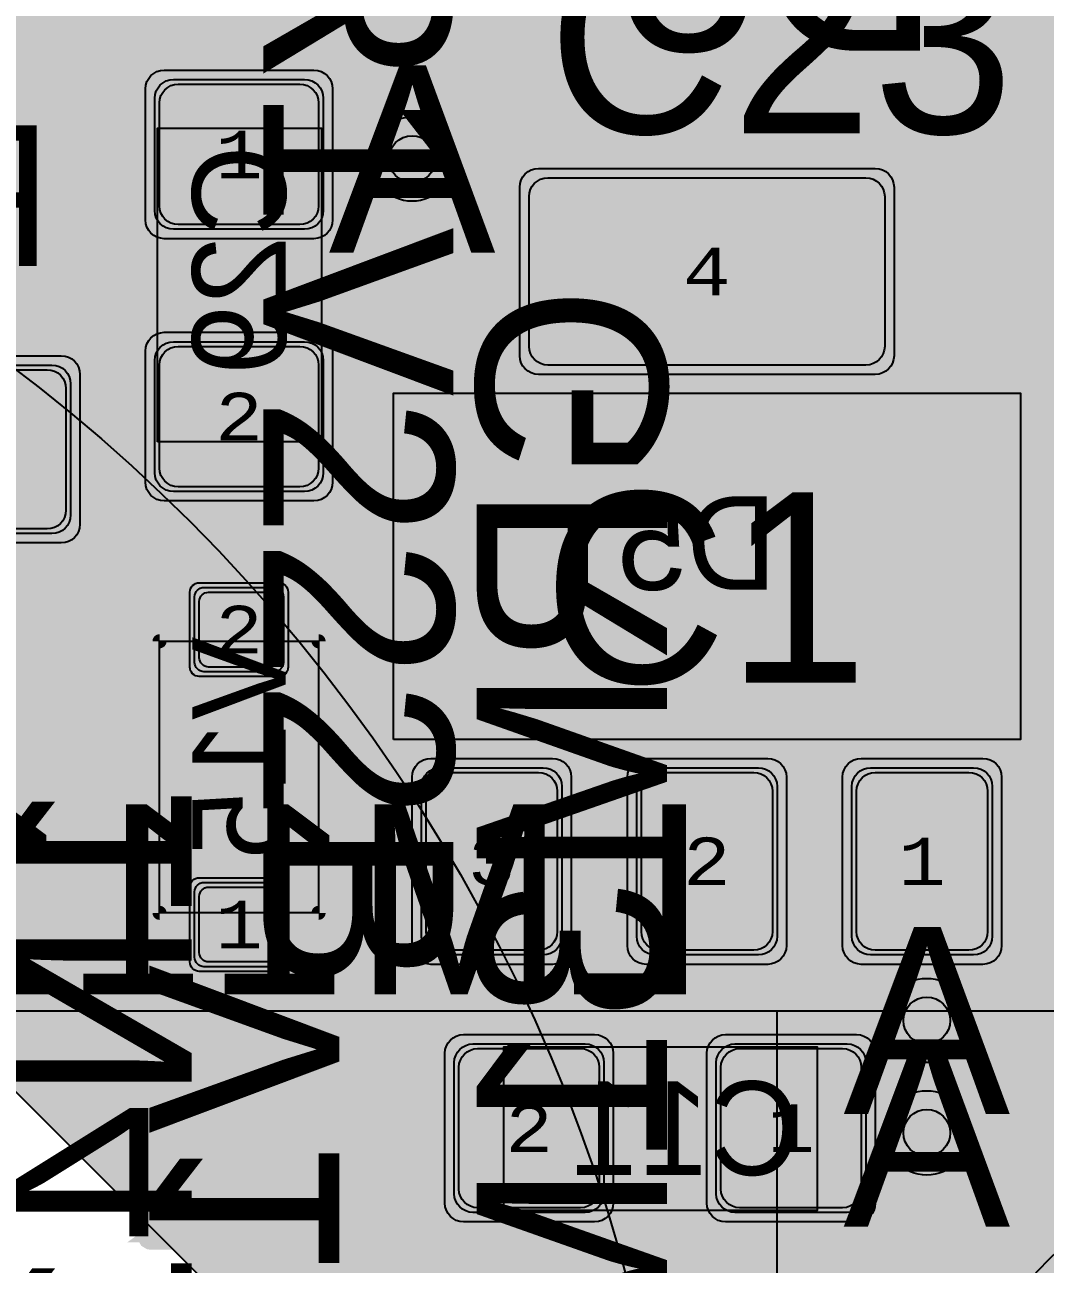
# Model space of a CAD drawing. Extents: x -19 to 284, y -54 to 100.
# Drawn here: x 85.96 to 96.87, y 65.3 to 78.53 of the extents above; entities that cross this region are included whole.
import ezdxf
from ezdxf.enums import TextEntityAlignment as Align

# ---------------------------------------------------------------- set-up
doc = ezdxf.new("R2010")
doc.units = 0
doc.header["$MEASUREMENT"] = 0
for name, color, linetype in [('ASSEMBLY_OUTLINES_BTM', 191, 'CONTINUOUS'), ('ASSEMBLY_OUTLINES_TOP', 102, 'CONTINUOUS'), ('ASSEMBLY_PART_NUMBERS_BTM', 191, 'CONTINUOUS'), ('ASSEMBLY_PART_NUMBERS_TOP', 102, 'CONTINUOUS'), ('ASSEMBLY_REF_DES_BTM', 191, 'CONTINUOUS'), ('DRILL_DRAWING', 21, 'CONTINUOUS'), ('GENERATED_SILKSCREEN_BTM', 255, 'CONTINUOUS'), ('GENERATED_SILKSCREEN_TOP', 140, 'CONTINUOUS'), ('PART_PADS_SMD_BTM', 230, 'CONTINUOUS'), ('PIN_NUMBERS_BTM', 8, 'CONTINUOUS'), ('PIN_NUMBERS_TOP', 8, 'CONTINUOUS'), ('PLACEMENT_OUTLINES_BTM', 222, 'CONTINUOUS'), ('PLACEMENT_OUTLINES_TOP', 130, 'CONTINUOUS'), ('PLANE_DATA_LAYER_TOP', 150, 'CONTINUOUS'), ('PLANE_SHAPES_LAYER_TOP', 150, 'CONTINUOUS'), ('SILKSCREEN_OUTLINES_BTM', 211, 'CONTINUOUS'), ('SILKSCREEN_OUTLINES_TOP', 150, 'CONTINUOUS'), ('SILKSCREEN_REF_DES_BTM', 211, 'CONTINUOUS'), ('SILKSCREEN_REF_DES_TOP', 150, 'CONTINUOUS'), ('SOLDERMASK_PADS_BTM', 12, 'CONTINUOUS'), ('SOLDERPASTE_PADS_BTM', 12, 'CONTINUOUS'), ('TRACES_LAYER_BOTTOM', 230, 'CONTINUOUS'), ('TRACES_LAYER_TOP', 150, 'CONTINUOUS'), ('VIA_HOLES_LAYER_BOTTOM', 30, 'CONTINUOUS'), ('VIA_HOLES_LAYER_TOP', 30, 'CONTINUOUS'), ('VIA_PADS_LAYER_BOTTOM', 230, 'CONTINUOUS'), ('VIA_PADS_LAYER_TOP', 150, 'CONTINUOUS')]:
    doc.layers.add(name, color=color, linetype=linetype)
doc.styles.add('COURIER_NEW', font='COUR.TTF')
doc.styles.add('VERIBEST_GERBER_0', font='txt')

msp = doc.modelspace()

# ---------------------------------------------------------------- hatches: boundary and pattern name
at = {"layer": 'PLANE_DATA_LAYER_TOP'}
h = msp.add_hatch(color=256, dxfattribs=at)
h.paths.add_polyline_path([(120.5, 85.467281), (120.499998, 59.53156), (120.499998, 59.531559, -0.198909956), (120.47768, 59.477678), (116.022322, 55.02232, -0.198913366), (115.96844, 55.000002), (114.531562, 55, -0.198913366), (114.47768, 55.022318), (110.500002, 58.999998, 0.207684346), (110.499996, 59), (94.031562, 59, -0.198913366), (93.97768, 59.022318), (85.000002, 67.999998, 0.207684346), (84.999996, 68), (70.500004, 68, 0.207684346), (70.499998, 67.999998), (66.000002, 63.500002), (66, 63.499996), (66, 59.5762, -0.414213562), (65.9238, 59.5), (44.5762, 59.5, -0.414213562), (44.5, 59.5762), (44.5, 81.806849, -0.668181994), (44.630082, 81.86073), (55.244365, 71.246447, 0.198912215), (55.597918, 71.1), (80.979923, 71.1, -0.185651134), (81.030979, 71.080366, 0.384558767), (81.969021, 71.080366, -0.185651134), (82.020077, 71.1), (91.057121, 71.1, 0.198912215), (91.410674, 71.246447), (98.353553, 78.189326, 0.198912215), (98.5, 78.542879), (98.5, 86.379923, -0.185651134), (98.519634, 86.430979, 0.185651897), (98.7, 86.9, 1), (97.3, 86.9, 0.185651897), (97.480366, 86.430979, -0.185651134), (97.5, 86.379923), (97.5, 78.781548, -0.198909956), (97.477682, 78.727667), (90.872333, 72.122318, -0.198913366), (90.818451, 72.1), (82.020077, 72.1, -0.185651134), (81.969021, 72.119634, 0.384558767), (81.030979, 72.119634, -0.185651134), (80.979923, 72.1), (55.836588, 72.1, -0.198913366), (55.782706, 72.122318), (53.366088, 74.538936, -0.198909956), (53.34377, 74.592817), (53.34377, 74.592818, -0.294576153), (53.388558, 74.662242, 0.29457805), (53.8, 75.299999), (53.8, 75.3, 0.39930996), (53.135789, 75.999085, -0.185652617), (53.085803, 76.021303), (44.522318, 84.584788, -0.198909956), (44.5, 84.638669), (44.5, 87.151969, -0.414213562), (44.5762, 87.228169), (48.533161, 87.228169, -0.198913366), (48.587043, 87.205851), (49.478697, 86.314197, -0.185652617), (49.500915, 86.264211, 0.838851408), (50.869044, 86.094134, -0.565185223), (50.995756, 86.125606), (53.205453, 83.915909, 0.198912215), (53.559006, 83.769462), (58.945406, 83.769462, 0.198912215), (59.298959, 83.915909), (60.253553, 84.870503, 0.198912215), (60.4, 85.224056), (60.4, 85.879923, -0.185651134), (60.419634, 85.930979, 0.185651897), (60.6, 86.4, 1), (59.2, 86.4, 0.185651897), (59.380366, 85.930979, -0.185651134), (59.4, 85.879923), (59.4, 85.462725, -0.198909956), (59.377682, 85.408844), (58.760618, 84.79178, -0.198913366), (58.706736, 84.769462), (53.797676, 84.769462, -0.198913366), (53.743794, 84.79178), (49.582021, 88.953553, 0.198912215), (49.228468, 89.1), (43.120077, 89.1, -0.185651134), (43.069021, 89.119634, 0.384558767), (42.130979, 89.119634, -0.185651134), (42.079923, 89.1), (30.09107, 89.1, -0.414213562), (30.01487, 89.1762), (30.01487, 89.176201, -0.198909956), (30.037188, 89.230082), (30.585803, 89.778697, -0.185652617), (30.635789, 89.800915, 0.645030482), (31.101635, 90.988224, -0.195395946), (31.080041, 91.041371), (31.080041, 91.041372, -0.198909956), (31.102359, 91.095253), (31.185803, 91.178697, -0.185652617), (31.235789, 91.200915, 0.39930996), (31.9, 91.9), (31.9, 91.900005, 0.962125116), (30.502085, 91.953993, -0.391777998), (30.426112, 91.88367), (30.269784, 91.88367, 0.198912215), (29.916231, 91.737223), (28.612244, 90.433236, -0.198913366), (28.558362, 90.410918), (27.098355, 90.410918, 0.198912215), (26.744802, 90.264471), (24.647145, 88.166814, -0.198913366), (24.593263, 88.144496), (17.003174, 88.144496, -0.198913366), (16.949292, 88.166814), (15.248039, 89.868067, 0.198912215), (14.894486, 90.014514), (13.48401, 90.014514, 0.198912215), (13.130457, 89.868067), (10.440027, 87.177637, -0.198913366), (10.386145, 87.155319), (7.3302, 87.155319, 0.180173911), (7.00313, 87.033505, -0.305390868), (6.918602, 87.023291, 1.907914475), (7.070961, 85.882124, -0.165414822), (7.115967, 85.901691, 0.177616931), (7.428435, 86.046447), (7.514988, 86.133001, -0.198913366), (7.56887, 86.155319), (10.624815, 86.155319, 0.198912215), (10.978368, 86.301766), (13.03031, 88.353708, -0.533104529), (13.154463, 88.329294, 0.084493581), (13.280366, 88.130979, -0.185651134), (13.3, 88.079923), (13.3, 79.938669, -0.198909956), (13.277682, 79.884788), (11.814197, 78.421303, -0.185652617), (11.764211, 78.399085, 0.39930996), (11.1, 77.7), (11.1, 77.69999, 0.974753797), (12.499085, 77.664211, -0.185652617), (12.521303, 77.714197), (14.153553, 79.346447, 0.198912215), (14.3, 79.7), (14.3, 88.0238, -0.414213562), (14.3762, 88.1), (14.537431, 88.1, -0.198913366), (14.591313, 88.077682), (17.174693, 85.494302, 0.198912215), (17.528246, 85.347855), (24.808806, 85.347855, -0.414213562), (24.885006, 85.271655), (24.885006, 85.271654, -0.119209751), (24.876584, 85.236832, 0.119212236), (24.65, 84.300001), (24.65, 84.3, 0.240856487), (25.499923, 82.637979, -0.240854665), (25.531515, 82.576201), (25.531515, 82.5762, -0.414213562), (25.455315, 82.5), (22.120077, 82.5, -0.185651134), (22.069021, 82.519634, 2.249701015), (22.069021, 81.480366, -0.185651134), (22.120077, 81.5), (28.019196, 81.5, 0.198912215), (28.372749, 81.646447), (29.335965, 82.609663, -0.668181994), (29.466047, 82.555782), (29.466047, 70.851038, -0.198909956), (29.443729, 70.797157), (26.66889, 68.022318, -0.198913366), (26.615008, 68), (23.000004, 68, 0.207684346), (22.999998, 67.999998), (19.000002, 64.000002), (19, 63.999996), (19, 62.738492, -0.668181994), (18.869918, 62.684611), (15.000976, 66.553553, 0.198912215), (14.647423, 66.7), (14.120077, 66.7, -0.185651134), (14.069021, 66.719634, 2.249701015), (14.069021, 65.680366, -0.185651134), (14.120077, 65.7), (14.408753, 65.7, -0.198913366), (14.462635, 65.677682), (18.977682, 61.162635, -0.198909956), (19, 61.108754), (19, 50.0762, -0.414213562), (18.9238, 50), (12.374978, 50, -0.404852593), (12.298817, 50.073757, 0.968428978), (7.701183, 50.073757, -0.404852593), (7.625022, 50), (3.0762, 50, -0.414213562), (3, 50.0762), (3, 64.349709, -0.595487004), (3.117805, 64.413548, 0.595483788), (4.2, 65, 0.39930996), (3.535789, 65.699085, -0.185652617), (3.485803, 65.721303), (3.022318, 66.184788, -0.198909956), (3, 66.238669), (3, 90.6738, -0.414213562), (3.0762, 90.75), (6.4238, 90.75, -0.414213562), (6.5, 90.6738), (6.5, 90.500004), (6.500003, 90.499999), (8.499998, 88.500002, 0.207684346), (8.500004, 88.5), (10.999996, 88.5, 0.207684346), (11.000002, 88.500002), (13.499998, 90.999998), (13.5, 91.000004), (13.5, 95.9238, -0.414213562), (13.5762, 96), (18.30893, 96, -0.414213562), (18.38513, 95.9238), (18.38513, 95.923799, -0.198909956), (18.362812, 95.869918), (17.814197, 95.321303, -0.185652617), (17.764211, 95.299085, 0.39930996), (17.1, 94.6), (17.1, 94.59999, 0.974753797), (18.499085, 94.564211, -0.185652617), (18.521303, 94.614197), (18.937376, 95.03027, -0.198913366), (18.991258, 95.052588), (21.922414, 95.052588, 0.198912215), (22.275967, 95.199035), (22.869252, 95.79232, -0.198913366), (22.923134, 95.814638), (51.4238, 95.814638, -0.414213562), (51.5, 95.738438), (51.5, 91.000004), (51.500003, 90.999999), (53.999998, 88.500002, 0.207684346), (54.000004, 88.5), (55.999996, 88.5, 0.207684346), (56.000002, 88.500002), (58.499998, 90.999998), (58.5, 91.000004), (58.5, 94.574998, -0.668181994), (58.630082, 94.628879), (61.077682, 92.181279, -0.198909956), (61.1, 92.127398), (61.1, 82.320077, -0.185651134), (61.080366, 82.269021, 0.185651897), (60.9, 81.8, 0.536231839), (61.871334, 81.154727, -0.536234167), (61.977071, 81.084485), (61.977071, 80.722929, 0.198912215), (62.123518, 80.369376), (63.778697, 78.714197, -0.185652617), (63.800915, 78.664211, 0.974753797), (65.2, 78.69999), (65.2, 78.7, 0.39930996), (64.535789, 79.399085, -0.185652617), (64.485803, 79.421303), (62.999389, 80.907717, -0.198909956), (62.977071, 80.961598), (62.977071, 87.738402, -0.198909956), (62.999389, 87.792283), (63.185803, 87.978697, -0.185652617), (63.235789, 88.000915, 0.39930996), (63.9, 88.7), (63.9, 88.70001, 0.974753797), (62.500915, 88.735789, -0.185652617), (62.478697, 88.685803), (62.230082, 88.437188, -0.668181994), (62.1, 88.491069), (62.1, 92.366067, 0.198912215), (61.953553, 92.71962), (58.803255, 95.869918, -0.198909956), (58.780937, 95.923799), (58.780937, 95.9238, -0.414213562), (58.857137, 96), (95.9238, 96, -0.414213562), (96, 95.9238), (96, 90.500004), (96.000003, 90.499999), (98.499998, 88.000002, 0.207684346), (98.500004, 88), (101.499996, 88, 0.207684346), (101.500002, 88.000002), (103.999998, 90.499998), (104, 90.500004), (104, 95.9238, -0.414213562), (104.0762, 96), (118.9238, 96, -0.414213562), (119, 95.9238), (119, 91.500004), (119.000003, 91.499999), (119.977682, 90.52232, -0.198909956), (120, 90.468439), (120, 86.205951, 0.198912215), (120.146447, 85.852398), (120.477682, 85.521163, -0.198909956), (120.5, 85.467282)], flags=0)
h.paths.add_polyline_path([(25.71, 92.75, 0.414213562), (25.96, 93), (25.96, 94.5, 0.414213562), (25.71, 94.75), (24.21, 94.75, 0.414213562), (23.96, 94.5), (23.96, 93, 0.414213562), (24.21, 92.75)], flags=0)
h.paths.add_polyline_path([(24.65, 71.7, -1), (28.75, 71.7, -1)], flags=0)
h.paths.add_polyline_path([(28.842971, 93.38997, 6.796736414), (28.842971, 94.11003, -0.743486927), (28.697029, 94.11003, 6.796736414), (28.697029, 93.38997, -0.743486927)], flags=0)
h.paths.add_polyline_path([(70.7, 83.1, 0.414213562), (71.15, 83.55), (71.15, 84.95, 0.414213562), (70.7, 85.4), (69.3, 85.4, 0.414213562), (68.85, 84.95), (68.85, 83.55, 0.414213562), (69.3, 83.1)], flags=0)
h.paths.add_polyline_path([(68.85, 91.75, -1), (71.15, 91.75, -1)], flags=0)
h.paths.add_polyline_path([(73, 81.9, 1), (74.4, 81.9, 0.185651897), (74.219634, 82.369021, -0.185651134), (74.2, 82.420077), (74.2, 84.864447, 0.198912215), (74.053553, 85.218), (68.730653, 90.5409, 0.198912215), (68.3771, 90.687347), (68.073594, 90.687347, -0.390404288), (67.99765, 90.757308, 0.959834417), (66.6, 90.7, 0.39930996), (67.264211, 90.000915, -0.185652617), (67.314197, 89.978697), (67.4591, 89.833794, 0.198912215), (67.812653, 89.687347), (68.13843, 89.687347, -0.198913366), (68.192312, 89.665029), (73.177682, 84.679659, -0.198909956), (73.2, 84.625778), (73.2, 82.420077, -0.185651134), (73.180366, 82.369021, 0.185651897)], flags=0)
h.paths.add_polyline_path([(76.135789, 80.600915, 0.39930996), (76.8, 81.3), (76.8, 81.30001, 0.974753797), (75.400915, 81.335789, -0.185652617), (75.378697, 81.285803), (74.786551, 80.693657, -0.198913366), (74.732669, 80.671339), (69.617331, 80.671339, -0.198913366), (69.563449, 80.693657), (68.603553, 81.653553, 0.198912215), (68.25, 81.8), (67.920077, 81.8, -0.185651134), (67.869021, 81.819634, 2.249701015), (67.869021, 80.780366, -0.185651134), (67.920077, 80.8), (68.01133, 80.8, -0.198913366), (68.065212, 80.777682), (69.025108, 79.817786, 0.198912215), (69.378661, 79.671339), (74.971339, 79.671339, 0.198912215), (75.324892, 79.817786), (76.085803, 80.578697, -0.185652617)], flags=0)
h.paths.add_polyline_path([(79.25, 81.25, -1), (81.75, 81.25, -1)], flags=0)
h.paths.add_polyline_path([(82.935789, 79.200915, 0.39930996), (83.6, 79.9), (83.6, 79.90001, 0.974753797), (82.200915, 79.935789, -0.185652617), (82.178697, 79.885803), (81.71287, 79.419976, -0.198913366), (81.658988, 79.397658), (68.441012, 79.397658, -0.198913366), (68.38713, 79.419976), (68.221303, 79.585803, -0.185652617), (68.199085, 79.635789, 0.974753797), (66.8, 79.60001), (66.8, 79.6, 0.39930996), (67.464211, 78.900915, -0.185652617), (67.514197, 78.878697), (67.848789, 78.544105, 0.198912215), (68.202342, 78.397658), (81.897658, 78.397658, 0.198912215), (82.251211, 78.544105), (82.885803, 79.178697, -0.185652617)], flags=0)
h.paths.add_polyline_path([(88.7, 83.1, 0.414213562), (89.15, 83.55), (89.15, 84.95, 0.414213562), (88.7, 85.4), (87.3, 85.4, 0.414213562), (86.85, 84.95), (86.85, 83.55, 0.414213562), (87.3, 83.1)], flags=0)
h.paths.add_polyline_path([(86.85, 91.75, -1), (89.15, 91.75, -1)], flags=0)
h.paths.add_polyline_path([(103.05, 70.35, 0.414213562), (103.7, 71), (103.7, 72.8, 0.414213562), (103.05, 73.45), (101.25, 73.45, 0.414213562), (100.6, 72.8), (100.6, 71, 0.414213562), (101.25, 70.35)], flags=0)
h.paths.add_polyline_path([(100.6, 84.6, -1), (103.7, 84.6, -1)], flags=0)
h.paths.add_polyline_path([(102.6, 60.75, -1), (105.4, 60.75, -1)], flags=0)
h.paths.add_polyline_path([(110.207897, 60.75, -1), (112.607897, 60.75, -1)], flags=0)
h.paths.add_polyline_path([(104.3, 78.25, -1), (112.7, 78.25, -1)], flags=0)
h.paths.add_polyline_path([(113.3, 71.9, -1), (116.4, 71.9, -1)], flags=0)
h.paths.add_polyline_path([(113.3, 84.6, -1), (116.4, 84.6, -1)], flags=0)
h.paths.add_polyline_path([(113.55, 57.157897, -1), (116.45, 57.157897, -1)], flags=0)
h.paths.add_polyline_path([(116.378857, 64.023904, 0.414213102), (116.378859, 64.660299), (115.318196, 65.720961, 0.372259539), (114.731236, 65.763685, -0.372263605), (114.631843, 65.770919), (113.529927, 66.872836, 0.198912714), (112.999596, 67.092506), (104.592506, 67.092506, 0.198912714), (104.062175, 66.872836), (99.111658, 61.922318, -0.198913366), (99.057776, 61.9), (98.3, 61.9, 0.414213562), (97.85, 61.45), (97.85, 60.05, 0.414213562), (98.3, 59.6), (99.7, 59.6, 0.414213562), (100.15, 60.05), (100.15, 60.807777, -0.198909956), (100.172318, 60.861658), (104.880848, 65.570188, -0.198913366), (104.93473, 65.592506), (112.657372, 65.592506, -0.198913366), (112.711254, 65.570188), (113.571183, 64.710259, -0.198909956), (113.593501, 64.656378), (113.593501, 64.656377, -0.161399603), (113.578417, 64.610866, 0.372260871), (113.621141, 64.023905), (114.681804, 62.963244, 0.414210801), (115.318197, 62.963243)], flags=0)
h.paths.add_polyline_path([(117.392102, 60.75, -1), (119.792102, 60.75, -1)], flags=0)
at = {"layer": 'PLANE_SHAPES_LAYER_TOP'}
for points in [[(120.5, 68), (44.5, 68), (44.5, 87.5), (30.5, 87.5), (30.5, 68), (3, 68), (3, 90.75), (6.5, 90.75), (6.5, 88.5), (13.5, 88.5), (13.5, 96), (51.5, 96), (51.5, 88.5), (58.5, 88.5), (58.5, 96), (96, 96), (96, 88), (104, 88), (104, 96), (119, 96), (119, 90.5), (120.5, 90.5)], [(85, 68), (94, 59), (94, 68)]]:
    msp.add_hatch(color=256, dxfattribs=at).paths.add_polyline_path(points, flags=0)
at = {"layer": 'VIA_HOLES_LAYER_BOTTOM'}
h = msp.add_hatch(color=256, dxfattribs=at)
edge = h.paths.add_edge_path()
edge.add_arc((90.1, 77.1), 0.25, 0, 360)
h = msp.add_hatch(color=256, dxfattribs=at)
edge = h.paths.add_edge_path()
edge.add_arc((95.6, 67.9), 0.25, 0, 360)
h = msp.add_hatch(color=256, dxfattribs=at)
edge = h.paths.add_edge_path()
edge.add_arc((95.6, 66.7), 0.25, 0, 360)
at = {"layer": 'VIA_HOLES_LAYER_TOP'}
h = msp.add_hatch(color=256, dxfattribs=at)
edge = h.paths.add_edge_path()
edge.add_arc((90.1, 77.1), 0.25, 0, 360)
h = msp.add_hatch(color=256, dxfattribs=at)
edge = h.paths.add_edge_path()
edge.add_arc((95.6, 67.9), 0.25, 0, 360)
h = msp.add_hatch(color=256, dxfattribs=at)
edge = h.paths.add_edge_path()
edge.add_arc((95.6, 66.7), 0.25, 0, 360)

# ---------------------------------------------------------------- linework, layer by layer
at = {"layer": 'ASSEMBLY_OUTLINES_BTM'}
for points in [[(87.38, 74.08), (87.38, 77.43), (89.13, 77.43), (89.13, 74.08)], [(89.9, 70.9), (89.9, 74.6), (96.6, 74.6), (96.6, 70.9)], [(87.4, 69.05), (87.4, 71.95), (89.1, 71.95), (89.1, 69.05)], [(91.08, 65.87), (91.08, 67.62), (94.43, 67.62), (94.43, 65.87)]]:
    msp.add_lwpolyline(points, close=True, dxfattribs=at)
at = {"layer": 'ASSEMBLY_OUTLINES_BTM', "const_width": 0.1}
msp.add_lwpolyline([(89, 69.5), (87.5, 69.5)], dxfattribs=at)
at = {"layer": 'ASSEMBLY_OUTLINES_TOP'}
for centre, radius in [((75, 60.5), 18), ((75, 60.5), 18), ((101.5, 60.75), 6.5)]:
    msp.add_circle(centre, radius, dxfattribs=at)
at = {"layer": 'GENERATED_SILKSCREEN_BTM'}
for points, const_width in [([(95.477712, 80.214816), (95.477712, 78.264096), (95.473648, 78.24784), (95.463488, 78.23768), (95.451296, 78.225488), (95.437072, 78.223456), (94.40888, 78.223456), (94.400752, 78.223456), (94.396688, 78.225488), (94.392624, 78.22752), (94.382464, 78.231584), (94.039056, 78.509968), (94.03296, 78.518096), (94.030928, 78.52216), (94.026864, 78.53232), (94.024832, 78.54248), (94.024832, 79.936432)], 0.254), ([(95.392368, 80.172144), (94.423104, 80.172144), (94.106112, 79.916112), (94.106112, 78.5628), (94.423104, 78.306768), (95.392368, 78.306768), (95.392368, 80.172144)], 0.254), ([(92.185872, 79.217104), (92.185872, 78.5628), (92.502864, 78.3088), (93.1592, 78.3088), (93.490416, 78.577024), (93.50464, 78.58312), (93.516832, 78.58312), (93.531056, 78.574992), (93.541216, 78.564832), (93.549344, 78.550608), (93.553408, 78.536384), (93.551376, 78.528256), (93.549344, 78.52216), (93.54528, 78.516064), (93.539184, 78.512), (93.195776, 78.231584), (93.18968, 78.22752), (93.181552, 78.22752), (93.173424, 78.223456), (92.48864, 78.223456), (92.484576, 78.223456), (92.480512, 78.225488), (92.47848, 78.225488), (92.474416, 78.22752), (92.470352, 78.22752), (92.462224, 78.231584), (92.118816, 78.512), (92.11272, 78.518096), (92.110688, 78.52216), (92.106624, 78.534352), (92.104592, 78.54248), (92.104592, 79.237424)], 0.254), ([(85.98675, 77.373), (85.26975, 77.373), (85.03575, 77.184), (85.03575, 76.905), (85.26975, 76.7145), (85.98675, 76.7145), (85.98675, 77.373)], 0.15), ([(85.26075, 77.4345), (86.01675, 77.4345), (86.03025, 77.4315), (86.03925, 77.424), (86.04675, 77.415), (86.04975, 77.4045), (86.04975, 75.9645), (86.04675, 75.9525), (86.03925, 75.945), (86.03025, 75.9405), (86.01975, 75.939), (86.00775, 75.9405), (85.99725, 75.945), (85.98975, 75.9525), (85.98675, 75.9645), (85.98675, 76.6545), (85.28175, 76.6545)], 0.15), ([(89.313872, 67.41288), (89.313872, 67.469776), (89.31184, 67.481968), (89.305744, 67.492128), (89.297616, 67.502288), (89.285424, 67.506352), (87.336736, 68.166752), (87.32048, 68.166752), (87.308288, 68.160656), (87.298128, 68.150496), (87.29, 68.136272), (87.287968, 68.122048), (87.29, 68.107824), (87.296096, 68.095632), (87.31032, 68.087504), (89.226496, 67.44336), (87.31032, 66.795152), (87.296096, 66.787024), (87.29, 66.774832), (87.287968, 66.760608), (87.29, 66.746384), (87.298128, 66.73216), (87.308288, 66.722), (87.32048, 66.717936), (87.336736, 66.719968), (89.285424, 67.376304), (89.297616, 67.3824), (89.305744, 67.39256), (89.31184, 67.40272), (89.313872, 67.41288)], 0.254), ([(89.23056, 66.012832), (89.234624, 66.029088), (89.242752, 66.037216), (89.256976, 66.043312), (89.273232, 66.045344), (89.287456, 66.043312), (89.30168, 66.037216), (89.31184, 66.029088), (89.313872, 66.012832), (89.313872, 65.220352), (89.31184, 65.206128), (89.30168, 65.193936), (89.287456, 65.18784), (89.273232, 65.185808), (89.256976, 65.18784), (89.242752, 65.193936), (89.234624, 65.206128), (89.23056, 65.220352), (89.23056, 65.577984), (87.322512, 65.577984), (87.308288, 65.580016), (87.298128, 65.586112), (87.292032, 65.596272), (87.29, 65.610496), (87.287968, 65.620656), (87.287968, 65.630816), (87.292032, 65.638944), (87.30016, 65.647072), (87.856928, 66.043312), (87.871152, 66.049408), (87.885376, 66.049408), (87.897568, 66.043312), (87.907728, 66.033152), (87.915856, 66.02096), (87.91992, 66.006736), (87.91992, 65.998608), (87.915856, 65.992512), (87.911792, 65.986416), (87.905696, 65.982352), (87.450528, 65.657232), (89.23056, 65.657232), (89.23056, 66.012832)], 0.254)]:
    msp.add_lwpolyline(points, dxfattribs=dict(at, const_width=const_width))
at = {"layer": 'GENERATED_SILKSCREEN_BTM', "const_width": 0.15}
for points in [[(87.380005, 75.166164, 0.000011642), (87.379995, 75.166156), (87.379995, 76.333844, 0.000011642), (87.380005, 76.333836), (87.380005, 75.166164)], [(89.130005, 75.157902, 0.000012231), (89.129995, 75.157911), (89.129995, 76.342089, 0.000012231), (89.130005, 76.342098), (89.130005, 75.157902)], [(87.7, 71.949995), (87.400005, 71.949995), (87.400005, 69.050005), (87.7, 69.050005), (87.7, 69.049995), (87.4, 69.049995, -0.414213562), (87.399995, 69.05), (87.399995, 71.95, -0.414213562), (87.4, 71.950005), (87.7, 71.950005), (87.7, 71.949995)], [(89.100005, 69.05, -0.414213562), (89.1, 69.049995), (88.8, 69.049995), (88.8, 69.050005), (89.099995, 69.050005), (89.099995, 71.949995), (88.8, 71.949995), (88.8, 71.950005), (89.1, 71.950005, -0.414213562), (89.100005, 71.95), (89.100005, 69.05)], [(93.333844, 67.620005, 0.000011642), (93.333836, 67.619995), (92.166164, 67.619995, 0.000011642), (92.166156, 67.620005), (93.333844, 67.620005)], [(93.342098, 65.869995), (92.157902, 65.869995, 0.000012231), (92.157911, 65.870005), (93.342089, 65.870005, 0.000012231), (93.342098, 65.869995)]]:
    msp.add_lwpolyline(points, format="xyb", dxfattribs=at)
msp.add_lwpolyline([(89.9, 70.9), (89.9, 74.6), (96.6, 74.6), (96.6, 70.9)], close=True, dxfattribs=at)
at = {"layer": 'GENERATED_SILKSCREEN_TOP'}
for points, const_width in [([(92.179247, 77.348649), (91.837871, 77.627033), (91.827711, 77.633129), (91.825679, 77.641257), (91.821615, 77.649385), (91.819583, 77.659545), (91.819583, 79.053497)], 0.254), ([(91.902895, 79.033177), (91.902895, 77.679865), (92.215823, 77.423833), (92.872159, 77.423833), (93.207439, 77.694089), (93.215567, 77.698153), (93.225727, 77.700185), (93.235887, 77.698153), (93.246047, 77.692057), (93.256207, 77.683929), (93.262303, 77.673769), (93.266367, 77.661577), (93.268399, 77.649385), (93.264335, 77.637193), (93.256207, 77.627033), (92.912799, 77.348649), (92.904671, 77.344585), (92.902639, 77.342553), (92.896543, 77.342553), (92.894511, 77.340521), (92.892479, 77.340521), (92.886383, 77.340521), (92.201599, 77.340521), (92.193471, 77.342553), (92.185343, 77.344585), (92.179247, 77.348649)], 0.254), ([(95.172383, 78.740569), (93.819071, 77.641257), (93.819071, 77.423833), (95.145967, 77.423833), (95.160191, 77.419769), (95.172383, 77.411641), (95.178479, 77.397417), (95.180511, 77.381161), (95.178479, 77.366937), (95.172383, 77.352713), (95.160191, 77.344585), (95.145967, 77.340521), (93.776399, 77.340521), (93.760143, 77.344585), (93.749983, 77.354745), (93.739823, 77.364905), (93.735759, 77.381161), (93.735759, 77.659545), (93.737791, 77.665641), (93.741855, 77.679865), (93.745919, 77.685961), (93.749983, 77.690025), (93.754047, 77.694089), (95.105327, 78.795433)], 0.254), ([(97.025567, 78.057817), (96.712639, 78.315881), (96.375327, 78.315881), (96.359071, 78.319945), (96.348911, 78.328073), (96.342815, 78.342297), (96.340783, 78.356521), (96.342815, 78.370745), (96.348911, 78.382937), (96.359071, 78.393097), (96.375327, 78.397161), (96.712639, 78.397161), (97.025567, 78.655225)], 0.254), ([(97.092623, 78.600361), (96.793919, 78.356521), (97.092623, 78.112681)], 0.254), ([(88, 78.25), (88, 76.25)], 0.1), ([(96.015663, 77.348649), (95.672255, 77.627033), (95.662095, 77.637193), (95.660063, 77.649385), (95.662095, 77.663609), (95.670223, 77.677833), (95.680383, 77.687993), (95.692575, 77.696121), (95.706799, 77.698153), (95.721023, 77.694089), (96.052239, 77.423833), (96.708575, 77.423833), (97.025567, 77.679865)], 0.254), ([(97.092623, 77.627033), (96.749215, 77.348649), (96.741087, 77.344585), (96.739055, 77.342553), (96.732959, 77.342553), (96.730927, 77.340521), (96.728895, 77.340521), (96.722799, 77.340521), (96.038015, 77.340521), (96.029887, 77.342553), (96.021759, 77.344585), (96.015663, 77.348649)], 0.254), ([(87, 77.25), (89, 77.25)], 0.1), ([(93.982088, 71.556768), (93.965832, 71.552704), (93.957704, 71.544576), (93.951608, 71.530352), (93.949576, 71.514096), (93.951608, 71.499872), (93.957704, 71.485648), (93.965832, 71.475488), (93.982088, 71.473456), (94.774568, 71.473456), (94.788792, 71.475488), (94.800984, 71.485648), (94.80708, 71.499872), (94.809112, 71.514096), (94.80708, 71.530352), (94.800984, 71.544576), (94.788792, 71.552704), (94.774568, 71.556768), (94.416936, 71.556768), (94.416936, 73.464816), (94.414904, 73.47904), (94.408808, 73.4892), (94.398648, 73.495296), (94.384424, 73.497328), (94.374264, 73.49936), (94.364104, 73.49936), (94.355976, 73.495296), (94.347848, 73.487168), (93.951608, 72.9304), (93.945512, 72.916176), (93.945512, 72.901952), (93.951608, 72.88976), (93.961768, 72.8796), (93.97396, 72.871472), (93.988184, 72.867408), (93.996312, 72.867408), (94.002408, 72.86944), (94.012568, 72.881632), (94.337688, 73.3368), (94.337688, 71.556768), (93.982088, 71.556768)], 0.254), ([(92.132968, 71.481584), (91.791592, 71.759968), (91.781432, 71.766064), (91.7794, 71.774192), (91.775336, 71.78232), (91.773304, 71.79248), (91.773304, 73.186432), (91.775336, 73.196592), (91.7794, 73.20472), (91.783464, 73.208784), (91.785496, 73.212848), (91.78956, 73.218944), (92.132968, 73.497328), (92.139064, 73.49936), (92.14516, 73.501392), (92.147192, 73.503424), (92.15532, 73.505456), (92.840104, 73.505456), (92.850264, 73.503424), (92.854328, 73.501392), (92.860424, 73.49936), (92.86652, 73.497328), (93.209928, 73.218944), (93.218056, 73.208784), (93.22212, 73.192528), (93.220088, 73.180336), (93.216024, 73.170176), (93.209928, 73.162048), (93.199768, 73.15392), (93.189608, 73.147824), (93.179448, 73.145792), (93.169288, 73.145792), (93.16116, 73.151888), (92.82588, 73.422144), (92.169544, 73.422144), (91.856616, 73.166112), (91.856616, 71.8128), (92.169544, 71.556768), (92.82588, 71.556768), (93.16116, 71.827024), (93.169288, 71.831088), (93.179448, 71.83312), (93.189608, 71.831088), (93.199768, 71.824992), (93.209928, 71.816864), (93.216024, 71.806704), (93.220088, 71.794512), (93.22212, 71.78232), (93.218056, 71.770128), (93.209928, 71.759968), (92.86652, 71.481584), (92.858392, 71.47752), (92.85636, 71.475488), (92.850264, 71.475488), (92.848232, 71.473456), (92.8462, 71.473456), (92.840104, 71.473456), (92.15532, 71.473456), (92.147192, 71.475488), (92.139064, 71.47752), (92.132968, 71.481584)], 0.254)]:
    msp.add_lwpolyline(points, dxfattribs=dict(at, const_width=const_width))
at = {"layer": 'GENERATED_SILKSCREEN_TOP', "const_width": 0.15}
for points in [[(93.000005, 60.5, -0.26756322), (84.02245, 44.92452, 0.00000906), (84.022431, 44.924521, 37.39282977), (82.308307, 44.050427, 0.000005062), (82.308314, 44.050419, -3.373505194), (93.000005, 60.5)], [(108.000005, 60.75, -1.254714402), (95.647007, 63.577109, 0.000005734), (95.647019, 63.57711, 30.094945427), (96.07312, 64.327557, 0.000005324), (96.073115, 64.327567, -0.74406053), (108.000005, 60.75)]]:
    msp.add_lwpolyline(points, format="xyb", dxfattribs=at)
at = {"layer": 'PART_PADS_SMD_BTM'}
for points in [[(89.15, 76.55, -0.414213562), (88.95, 76.35), (87.55, 76.35, -0.414213562), (87.35, 76.55), (87.35, 77.75, -0.414213562), (87.55, 77.95), (88.95, 77.95, -0.414213562), (89.15, 77.75)], [(95.15, 75.1, -0.414213562), (94.95, 74.9), (91.55, 74.9, -0.414213562), (91.35, 75.1), (91.35, 76.7, -0.414213562), (91.55, 76.9), (94.95, 76.9, -0.414213562), (95.15, 76.7)], [(89.15, 73.75, -0.414213562), (88.95, 73.55), (87.55, 73.55, -0.414213562), (87.35, 73.75), (87.35, 74.95, -0.414213562), (87.55, 75.15), (88.95, 75.15, -0.414213562), (89.15, 74.95)], [(86.25, 74.9, -0.414213562), (86.45, 74.7), (86.45, 73.3, -0.414213562), (86.25, 73.1), (85.05, 73.1, -0.414213562), (84.85, 73.3), (84.85, 74.7, -0.414213562), (85.05, 74.9)], [(87.775, 72.425, -0.414213562), (87.875, 72.525), (88.625, 72.525, -0.414213562), (88.725, 72.425), (88.725, 71.725, -0.414213562), (88.625, 71.625), (87.875, 71.625, -0.414213562), (87.775, 71.725)], [(90.4, 68.6, -0.414213562), (90.2, 68.8), (90.2, 70.4, -0.414213562), (90.4, 70.6), (91.5, 70.6, -0.414213562), (91.7, 70.4), (91.7, 68.8, -0.414213562), (91.5, 68.6)], [(92.7, 68.6, -0.414213562), (92.5, 68.8), (92.5, 70.4, -0.414213562), (92.7, 70.6), (93.8, 70.6, -0.414213562), (94, 70.4), (94, 68.8, -0.414213562), (93.8, 68.6)], [(95, 68.6, -0.414213562), (94.8, 68.8), (94.8, 70.4, -0.414213562), (95, 70.6), (96.1, 70.6, -0.414213562), (96.3, 70.4), (96.3, 68.8, -0.414213562), (96.1, 68.6)], [(87.775, 69.275, -0.414213562), (87.875, 69.375), (88.625, 69.375, -0.414213562), (88.725, 69.275), (88.725, 68.575, -0.414213562), (88.625, 68.475), (87.875, 68.475, -0.414213562), (87.775, 68.575)], [(90.75, 65.85, -0.414213562), (90.55, 66.05), (90.55, 67.45, -0.414213562), (90.75, 67.65), (91.95, 67.65, -0.414213562), (92.15, 67.45), (92.15, 66.05, -0.414213562), (91.95, 65.85)], [(93.55, 65.85, -0.414213562), (93.35, 66.05), (93.35, 67.45, -0.414213562), (93.55, 67.65), (94.75, 67.65, -0.414213562), (94.95, 67.45), (94.95, 66.05, -0.414213562), (94.75, 65.85)]]:
    msp.add_lwpolyline(points, format="xyb", close=True, dxfattribs=at)
at = {"layer": 'PLACEMENT_OUTLINES_BTM'}
for points in [[(87.38, 74.08), (87.38, 77.43), (89.13, 77.43), (89.13, 74.08)], [(89.9, 70.9), (89.9, 74.6), (96.6, 74.6), (96.6, 70.9)], [(87.4, 69.05), (87.4, 71.95), (89.1, 71.95), (89.1, 69.05)], [(91.08, 65.87), (91.08, 67.62), (94.43, 67.62), (94.43, 65.87)]]:
    msp.add_lwpolyline(points, close=True, dxfattribs=at)
at = {"layer": 'PLACEMENT_OUTLINES_TOP'}
for centre, radius in [((75, 60.5), 18), ((101.5, 60.75), 6.5)]:
    msp.add_circle(centre, radius, dxfattribs=at)
at = {"layer": 'PLANE_SHAPES_LAYER_TOP'}
for points in [[(120.5, 68), (44.5, 68), (44.5, 87.5), (30.5, 87.5), (30.5, 68), (3, 68), (3, 90.75), (6.5, 90.75), (6.5, 88.5), (13.5, 88.5), (13.5, 96), (51.5, 96), (51.5, 88.5), (58.5, 88.5), (58.5, 96), (96, 96), (96, 88), (104, 88), (104, 96), (119, 96), (119, 90.5), (120.5, 90.5)], [(85, 68), (94, 59), (94, 68)]]:
    msp.add_lwpolyline(points, close=True, dxfattribs=at)
msp.add_solid([(94, 59), (114.5, 59), (94, 68), (114.5, 68)], dxfattribs=at)
at = {"layer": 'SILKSCREEN_OUTLINES_BTM'}
for points in [[(87.38, 74.08), (87.38, 77.43), (89.13, 77.43), (89.13, 74.08)], [(89.9, 70.9), (89.9, 74.6), (96.6, 74.6), (96.6, 70.9)], [(87.4, 69.05), (87.4, 71.95), (89.1, 71.95), (89.1, 69.05)], [(91.08, 65.87), (91.08, 67.62), (94.43, 67.62), (94.43, 65.87)]]:
    msp.add_lwpolyline(points, close=True, dxfattribs=at)
at = {"layer": 'SILKSCREEN_OUTLINES_TOP', "const_width": 0.1}
for points in [[(88, 78.25), (88, 76.25)], [(87, 77.25), (89, 77.25)]]:
    msp.add_lwpolyline(points, dxfattribs=at)
at = {"layer": 'SILKSCREEN_OUTLINES_TOP'}
for centre, radius in [((75, 60.5), 18), ((75, 60.5), 18), ((101.5, 60.75), 6.5), ((101.5, 60.75), 6.5)]:
    msp.add_circle(centre, radius, dxfattribs=at)
at = {"layer": 'SOLDERMASK_PADS_BTM'}
for points in [[(89.25, 76.45, -0.414213562), (89.05, 76.25), (87.45, 76.25, -0.414213562), (87.25, 76.45), (87.25, 77.85, -0.414213562), (87.45, 78.05), (89.05, 78.05, -0.414213562), (89.25, 77.85)], [(95.25, 75, -0.414213562), (95.05, 74.8), (91.45, 74.8, -0.414213562), (91.25, 75), (91.25, 76.8, -0.414213562), (91.45, 77), (95.05, 77, -0.414213562), (95.25, 76.8)], [(89.25, 73.65, -0.414213562), (89.05, 73.45), (87.45, 73.45, -0.414213562), (87.25, 73.65), (87.25, 75.05, -0.414213562), (87.45, 75.25), (89.05, 75.25, -0.414213562), (89.25, 75.05)], [(86.35, 75, -0.414213562), (86.55, 74.8), (86.55, 73.2, -0.414213562), (86.35, 73), (84.95, 73, -0.414213562), (84.75, 73.2), (84.75, 74.8, -0.414213562), (84.95, 75)], [(87.725, 72.475, -0.414213562), (87.825, 72.575), (88.675, 72.575, -0.414213562), (88.775, 72.475), (88.775, 71.675, -0.414213562), (88.675, 71.575), (87.825, 71.575, -0.414213562), (87.725, 71.675)], [(90.3, 68.5, -0.414213562), (90.1, 68.7), (90.1, 70.5, -0.414213562), (90.3, 70.7), (91.6, 70.7, -0.414213562), (91.8, 70.5), (91.8, 68.7, -0.414213562), (91.6, 68.5)], [(92.6, 68.5, -0.414213562), (92.4, 68.7), (92.4, 70.5, -0.414213562), (92.6, 70.7), (93.9, 70.7, -0.414213562), (94.1, 70.5), (94.1, 68.7, -0.414213562), (93.9, 68.5)], [(94.9, 68.5, -0.414213562), (94.7, 68.7), (94.7, 70.5, -0.414213562), (94.9, 70.7), (96.2, 70.7, -0.414213562), (96.4, 70.5), (96.4, 68.7, -0.414213562), (96.2, 68.5)], [(87.725, 69.325, -0.414213562), (87.825, 69.425), (88.675, 69.425, -0.414213562), (88.775, 69.325), (88.775, 68.525, -0.414213562), (88.675, 68.425), (87.825, 68.425, -0.414213562), (87.725, 68.525)], [(90.65, 65.75, -0.414213562), (90.45, 65.95), (90.45, 67.55, -0.414213562), (90.65, 67.75), (92.05, 67.75, -0.414213562), (92.25, 67.55), (92.25, 65.95, -0.414213562), (92.05, 65.75)], [(93.45, 65.75, -0.414213562), (93.25, 65.95), (93.25, 67.55, -0.414213562), (93.45, 67.75), (94.85, 67.75, -0.414213562), (95.05, 67.55), (95.05, 65.95, -0.414213562), (94.85, 65.75)]]:
    msp.add_lwpolyline(points, format="xyb", close=True, dxfattribs=at)
at = {"layer": 'SOLDERPASTE_PADS_BTM'}
for points in [[(89.1, 76.6, -0.414213562), (88.9, 76.4), (87.6, 76.4, -0.414213562), (87.4, 76.6), (87.4, 77.7, -0.414213562), (87.6, 77.9), (88.9, 77.9, -0.414213562), (89.1, 77.7)], [(95.15, 75.1, -0.414213562), (94.95, 74.9), (91.55, 74.9, -0.414213562), (91.35, 75.1), (91.35, 76.7, -0.414213562), (91.55, 76.9), (94.95, 76.9, -0.414213562), (95.15, 76.7)], [(89.1, 73.8, -0.414213562), (88.9, 73.6), (87.6, 73.6, -0.414213562), (87.4, 73.8), (87.4, 74.9, -0.414213562), (87.6, 75.1), (88.9, 75.1, -0.414213562), (89.1, 74.9)], [(86.2, 74.85, -0.414213562), (86.4, 74.65), (86.4, 73.35, -0.414213562), (86.2, 73.15), (85.1, 73.15, -0.414213562), (84.9, 73.35), (84.9, 74.65, -0.414213562), (85.1, 74.85)], [(87.825, 72.375, -0.414213562), (87.925, 72.475), (88.575, 72.475, -0.414213562), (88.675, 72.375), (88.675, 71.775, -0.414213562), (88.575, 71.675), (87.925, 71.675, -0.414213562), (87.825, 71.775)], [(90.45, 68.65, -0.414213562), (90.25, 68.85), (90.25, 70.35, -0.414213562), (90.45, 70.55), (91.45, 70.55, -0.414213562), (91.65, 70.35), (91.65, 68.85, -0.414213562), (91.45, 68.65)], [(92.75, 68.65, -0.414213562), (92.55, 68.85), (92.55, 70.35, -0.414213562), (92.75, 70.55), (93.75, 70.55, -0.414213562), (93.95, 70.35), (93.95, 68.85, -0.414213562), (93.75, 68.65)], [(95.05, 68.65, -0.414213562), (94.85, 68.85), (94.85, 70.35, -0.414213562), (95.05, 70.55), (96.05, 70.55, -0.414213562), (96.25, 70.35), (96.25, 68.85, -0.414213562), (96.05, 68.65)], [(87.825, 69.225, -0.414213562), (87.925, 69.325), (88.575, 69.325, -0.414213562), (88.675, 69.225), (88.675, 68.625, -0.414213562), (88.575, 68.525), (87.925, 68.525, -0.414213562), (87.825, 68.625)], [(90.8, 65.9, -0.414213562), (90.6, 66.1), (90.6, 67.4, -0.414213562), (90.8, 67.6), (91.9, 67.6, -0.414213562), (92.1, 67.4), (92.1, 66.1, -0.414213562), (91.9, 65.9)], [(93.6, 65.9, -0.414213562), (93.4, 66.1), (93.4, 67.4, -0.414213562), (93.6, 67.6), (94.7, 67.6, -0.414213562), (94.9, 67.4), (94.9, 66.1, -0.414213562), (94.7, 65.9)]]:
    msp.add_lwpolyline(points, format="xyb", close=True, dxfattribs=at)
at = {"layer": 'TRACES_LAYER_BOTTOM'}
for points, const_width in [([(102.15, 71.9), (102.15, 74.849573), (92.749573, 84.25), (88, 84.25)], 3), ([(90.1, 77.1), (90.05, 77.15), (88.25, 77.15)], 1), ([(93.25, 69.6), (93.25, 75.9)], 1), ([(93.25, 75.9), (96.498748, 75.9), (98.5, 73.898748), (98.5, 72.2)], 1), ([(93.25, 75.9), (89.9, 75.9), (88.35, 74.35), (88.25, 74.35)], 0.5), ([(88.25, 74.35), (88.25, 72.075)], 0.5), ([(85.1, 71.25), (87.4, 71.25), (88.225, 72.075), (88.25, 72.075)], 0.5), ([(95.6, 67.9), (95.55, 67.95), (95.55, 69.6)], 1), ([(95.55, 69.6), (97.585934, 69.6), (98.5, 68.685934), (98.5, 67.8)], 1), ([(90.95, 69.6), (90.95, 69.35)], 0.25), ([(88.25, 68.925), (88.275, 68.925), (88.890166, 68.309834), (89.909834, 68.309834), (90.95, 69.35)], 0.5), ([(90.95, 69.35), (90.95, 68.325), (91.35, 67.925), (91.35, 66.75)], 0.5), ([(94.15, 66.75), (95.55, 66.75), (95.6, 66.7)], 1), ([(91.35, 66.75), (91.35, 64)], 0.5)]:
    msp.add_lwpolyline(points, dxfattribs=dict(at, const_width=const_width))
at = {"layer": 'TRACES_LAYER_TOP', "const_width": 0.5}
msp.add_lwpolyline([(98, 86.9), (98, 78.542879), (91.057121, 71.6), (81.5, 71.6)], dxfattribs=at)
at = {"layer": 'VIA_HOLES_LAYER_BOTTOM'}
for centre in [(90.1, 77.1), (95.6, 67.9), (95.6, 66.7)]:
    msp.add_circle(centre, 0.25, dxfattribs=at)
at = {"layer": 'VIA_HOLES_LAYER_TOP'}
for centre in [(90.1, 77.1), (95.6, 67.9), (95.6, 66.7)]:
    msp.add_circle(centre, 0.25, dxfattribs=at)
at = {"layer": 'VIA_PADS_LAYER_BOTTOM'}
for centre in [(90.1, 77.1), (95.6, 67.9), (95.6, 66.7)]:
    msp.add_circle(centre, 0.45, dxfattribs=at)
at = {"layer": 'VIA_PADS_LAYER_TOP'}
for centre in [(90.1, 77.1), (95.6, 67.9), (95.6, 66.7)]:
    msp.add_circle(centre, 0.45, dxfattribs=at)

# ---------------------------------------------------------------- texts
at = {"layer": 'ASSEMBLY_PART_NUMBERS_BTM', "style": 'VERIBEST_GERBER_0', "text_generation_flag": 2}
for s, p in [('GRM31MR71C225KA35L', (90.79, 75.75)), ('1N4148W-7-F', (85.71, 70.5))]:
    msp.add_text(s, height=2.032, rotation=90, dxfattribs=at).set_placement(p, align=Align.TOP_LEFT)
msp.add_text('LM1117IMP-5.0/NOPB', height=2.032, dxfattribs=at).set_placement((93.25, 70.21), align=Align.TOP_LEFT)
at = {"layer": 'ASSEMBLY_PART_NUMBERS_TOP', "style": 'VERIBEST_GERBER_0'}
msp.add_text('EEU-FR1V222B', height=2.032, rotation=270, dxfattribs=at).set_placement((90.54, 88), align=Align.TOP_LEFT)
at = {"layer": 'ASSEMBLY_REF_DES_BTM', "style": 'VERIBEST_GERBER_0', "text_generation_flag": 2}
for s, p in [('C29', (87.75, 77.25)), ('V15', (87.75, 72))]:
    msp.add_text(s, height=1, rotation=90, dxfattribs=at).set_placement(p, align=Align.TOP_LEFT)
for s, p in [('D5', (94, 73.5)), ('C11', (94.25, 67.25))]:
    msp.add_text(s, height=1, dxfattribs=at).set_placement(p, align=Align.TOP_LEFT)
at = {"layer": 'DRILL_DRAWING', "style": 'VERIBEST_GERBER_0'}
for p in [(90.1, 77.1), (95.6, 67.9), (95.6, 66.7)]:
    msp.add_text('A', height=2, dxfattribs=at).set_placement(p, align=Align.MIDDLE_CENTER)
at = {"layer": 'PIN_NUMBERS_BTM', "style": 'COURIER_NEW'}
for s, p in [('1', (88.25, 77.15)), ('4', (93.25, 75.9)), ('2', (88.25, 74.35)), ('2', (88.25, 72.075)), ('3', (90.95, 69.6)), ('2', (93.25, 69.6)), ('1', (95.55, 69.6)), ('1', (88.25, 68.925)), ('2', (91.35, 66.75)), ('1', (94.15, 66.75))]:
    msp.add_text(s, height=0.508, dxfattribs=at).set_placement(p, align=Align.MIDDLE_CENTER)
at = {"layer": 'PIN_NUMBERS_TOP', "style": 'COURIER_NEW'}
for s, p in [('1', (88.25, 77.15)), ('4', (93.25, 75.9)), ('2', (88.25, 74.35)), ('2', (88.25, 72.075)), ('3', (90.95, 69.6)), ('2', (93.25, 69.6)), ('1', (95.55, 69.6)), ('1', (88.25, 68.925)), ('2', (91.35, 66.75)), ('1', (94.15, 66.75))]:
    msp.add_text(s, height=0.508, dxfattribs=at).set_placement(p, align=Align.MIDDLE_CENTER)
at = {"layer": 'SILKSCREEN_REF_DES_BTM', "style": 'VERIBEST_GERBER_0', "text_generation_flag": 2}
for s, height, p in [('D5', 2.032, (95.75, 80.29)), ('R56', 1.5, (86.25, 77.46))]:
    msp.add_text(s, height=height, dxfattribs=at).set_placement(p, align=Align.TOP_LEFT)
msp.add_text('V15', height=2.032, rotation=90, dxfattribs=at).set_placement((87.29, 68.5), align=Align.TOP_LEFT)
at = {"layer": 'SILKSCREEN_REF_DES_TOP', "style": 'VERIBEST_GERBER_0'}
for s, p in [('C23', (91.546279, 79.407065)), ('C1', (91.5, 73.54))]:
    msp.add_text(s, height=2.032, dxfattribs=at).set_placement(p, align=Align.TOP_LEFT)

doc.saveas('drawing.dxf')
